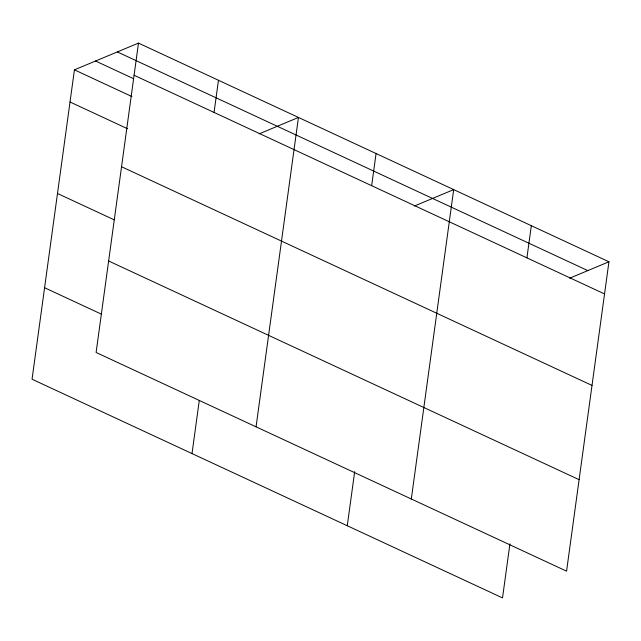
<?xml version="1.0" encoding="UTF-8"?>
<svg xmlns="http://www.w3.org/2000/svg" width="641" height="641" viewBox="0 0 641 641"><rect width="100%" height="100%" fill="white"/><g stroke="black" fill="none" stroke-linecap="round" stroke-linejoin="round"><path stroke-width="0.96" d="M138.48 43.099L96.102 352.478L566.572 571.163L608.95 261.776L138.48 43.099L74.428 69.837L32.05 379.224L502.52 597.901L509.932 543.8M214.054 112.431L218.461 80.269M192.012 453.572L199.287 400.457M256.055 426.826L298.442 117.447L259.156 133.849M371.66 185.69L376.067 153.528M347.27 525.74L354.673 471.64M411.314 498.994L453.692 189.616L414.415 206.017M526.918 257.858L531.325 225.696M569.665 278.186L608.95 261.776M117.343 51.921L587.813 270.606M134.073 75.261L604.543 293.939M95.565 61.015L133.312 78.555M74.428 69.837L131.942 96.575M70.021 101.999L127.535 128.737M121.542 166.74L592.012 385.425M57.49 193.486L114.106 219.799M108.633 260.991L579.103 479.676M44.582 287.737L101.198 314.05"/></g></svg>
